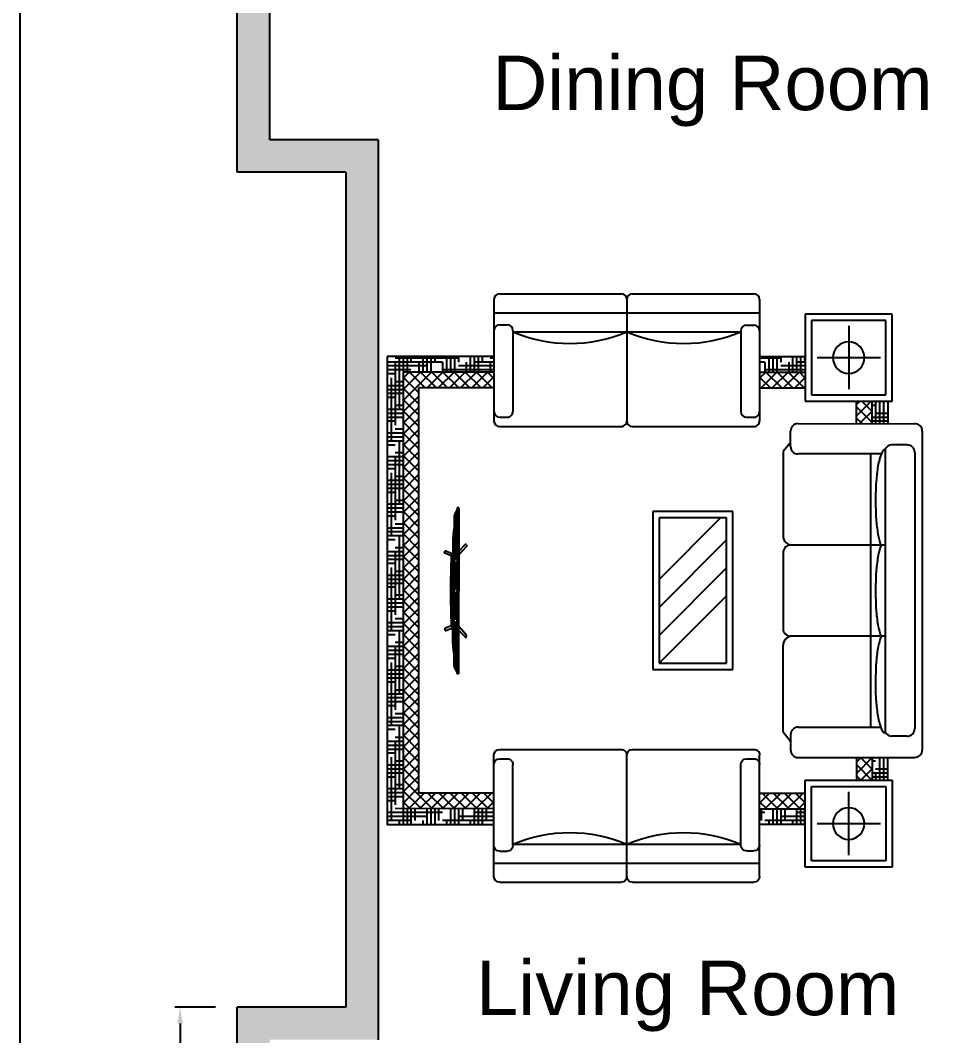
# Model space of a CAD drawing. Header units: millimetres. Extents: x 15734 to 38872, y 8066 to 23066.
# Drawn here: x 28872 to 33170, y 13585 to 18267 of the extents above; entities that cross this region are included whole.
import ezdxf

# ---------------------------------------------------------------- set-up
doc = ezdxf.new("R2010")
doc.units = ezdxf.units.MM
doc.header["$MEASUREMENT"] = 0
doc.layers.get('0').update_dxf_attribs({"color": 4})
doc.layers.add('Flower. Ref. TV.', color=4, linetype='Continuous')
doc.layers.add('Wall', color=10, linetype='Continuous')
doc.styles.add('ROMANS', font='romans.shx', dxfattribs={"width": 0.8})
doc.styles.get("Standard").update_dxf_attribs({"font": 'arial.ttf'})
doc.dimstyles.get("Standard").update_dxf_attribs({"dimtxt": 100, "dimasz": 75, "dimexe": 25, "dimexo": 0, "dimgap": 0.09, "dimtad": 0, "dimtoh": 1, "dimdec": 1, "dimzin": 0, "dimdsep": 46, "dimtxsty": 'ROMANS', "dimcen": 0.09, "dimclrd": 7, "dimclre": 7, "dimclrt": 7, "dimadec": 0, "dimazin": 0, "dimtfac": 1, "dimtdec": 1, "dimtofl": 0, "dimtmove": 0, "dimatfit": 3, "dimfxl": 1, "dimtfillclr": 7, "dimtolj": 1, "dimtzin": 0, "dimarcsym": 0})

# ---------------------------------------------------------------- blocks, each defined once
blk = doc.blocks.new('Tv06_top_cad-block.com')
at = {"color": 0}
for points in [[(-161.1, -3.4), (-173.3, 26.2, 0.359324), (-175.3, 27.3, 0.097501), (-182.8, 24.2, 0.350578), (-183.5, 22.1), (-171.1, -10.4)], [(161.1, -3.4), (173.3, 26.2, -0.359324), (175.3, 27.3, -0.097501), (182.8, 24.2, -0.350578), (183.5, 22.1), (171.1, -10.4)], [(-381.9, -38.8, -0.13121), (-383.2, -32.7, -0.169032), (-383, -32.3), (-381.8, -31.1, -0.205713), (-381.3, -30.9), (-378.5, -30.9, 0.118206), (-376.2, -30.4), (-351.4, -18.4, -0.105648), (-345.8, -17), (0, -17)], [(-339.3, -21.2), (-339.3, -21.2, 0.099639), (-344.3, -22.2), (-349.2, -24.6, 0.215889), (-350.7, -26.3, 0.476075), (-349.4, -28, 0.244765)], [(-295.5, -17), (-282, -15, -0.02037), (-255.8, -12, -0.012056), (-227.2, -10.7), (-169.3, -10.7)], [(-182.5, -38.8), (-214.4, -69.1, 0.250582), (-215, -71, 0.266718), (-214.3, -71.9, 0.084688)], [(-214.3, -71.9), (-207.3, -73.1, 0.211205), (-203.3, -72.1), (-165.2, -38.8)], [(-181.8, -17), (-178.5, -14, -0.213415), (-177.3, -13.6), (0, -13.6)], [(-172.1, -13.6, -0.072098), (-159.2, -3, -0.121861), (-158.4, -2.8)], [(-170.1, -10.6, -0.053076), (-160.2, -2.9), (-158.4, -2.8)], [(-147.6, -13.6), (-147.6, -7.5, -0.414214), (-147.4, -7.3), (-146.5, -7.3, -0.414214), (-146.3, -7.5), (-146.3, -13.6)], [(-146.8, -28, 0.414214), (-145, -26.2), (-145, -23, 0.414214), (-146.8, -21.2)], [(-143.9, -13.6), (-143.9, -7.5, -0.414214), (-143.7, -7.3), (-142.7, -7.3, -0.414214), (-142.6, -7.5), (-142.6, -13.6)], [(-140.2, -13.6), (-140.2, -7.5, -0.414214), (-140, -7.3), (-139, -7.3, -0.414214), (-138.8, -7.5), (-138.8, -13.6)], [(-136.4, -13.6), (-136.4, -7.5, -0.414214), (-136.3, -7.3), (-135.3, -7.3, -0.414214), (-135.1, -7.5), (-135.1, -13.6)], [(-132.7, -13.6), (-132.7, -7.5, -0.414214), (-132.5, -7.3), (-131.6, -7.3, -0.414214), (-131.4, -7.5), (-131.4, -13.6)], [(-128.8, -28, -0.414214), (-130.6, -26.2), (-130.6, -23, -0.414214), (-128.8, -21.2)], [(-129, -13.6), (-129, -7.5, -0.414214), (-128.8, -7.3), (-127.9, -7.3, -0.414214), (-127.7, -7.5), (-127.7, -13.6)], [(-125.3, -13.6), (-125.3, -7.5, -0.414214), (-125.1, -7.3), (-124.1, -7.3, -0.414214), (-124, -7.5), (-124, -13.6)], [(-121.6, -13.6), (-121.6, -7.5, -0.414214), (-121.4, -7.3), (-120.4, -7.3, -0.414214), (-120.2, -7.5), (-120.2, -13.6)], [(-117.8, -13.6), (-117.8, -7.5, -0.414214), (-117.7, -7.3), (-116.7, -7.3, -0.414214), (-116.5, -7.5), (-116.5, -13.6)], [(-114.1, -13.6), (-114.1, -7.5, -0.414214), (-113.9, -7.3), (-113, -7.3, -0.414214), (-112.8, -7.5), (-112.8, -13.6)], [(-110.4, -13.6), (-110.4, -7.5, -0.414214), (-110.2, -7.3), (-109.3, -7.3, -0.414214), (-109.1, -7.5), (-109.1, -13.6)], [(-106.7, -13.6), (-106.7, -7.5, -0.414214), (-106.5, -7.3), (-105.5, -7.3, -0.414214), (-105.4, -7.5), (-105.4, -13.6)], [(-103, -13.6), (-103, -7.5, -0.414214), (-102.8, -7.3), (-101.8, -7.3, -0.414214), (-101.6, -7.5), (-101.6, -13.6)], [(-99.2, -13.6), (-99.2, -7.5, -0.414214), (-99.1, -7.3), (-98.1, -7.3, -0.414214), (-97.9, -7.5), (-97.9, -13.6)], [(-95.5, -13.6), (-95.5, -7.5, -0.414214), (-95.3, -7.3), (-94.4, -7.3, -0.414214), (-94.2, -7.5), (-94.2, -13.6)], [(-91.8, -13.6), (-91.8, -7.5, -0.414214), (-91.6, -7.3), (-90.7, -7.3, -0.414214), (-90.5, -7.5), (-90.5, -13.6)], [(-88.1, -13.6), (-88.1, -7.5, -0.414214), (-87.9, -7.3), (-86.9, -7.3, -0.414214), (-86.8, -7.5), (-86.8, -13.6)], [(-84.4, -13.6), (-84.4, -7.5, -0.414214), (-84.2, -7.3), (-83.2, -7.3, -0.414214), (-83, -7.5), (-83, -13.6)], [(-80.6, -13.6), (-80.6, -7.5, -0.414214), (-80.5, -7.3), (-79.5, -7.3, -0.414214), (-79.3, -7.5), (-79.3, -13.6)], [(-76.9, -13.6), (-76.9, -7.5, -0.414214), (-76.7, -7.3), (-75.8, -7.3, -0.414214), (-75.6, -7.5), (-75.6, -13.6)], [(-73.2, -13.6), (-73.2, -7.5, -0.414214), (-73, -7.3), (-72.1, -7.3, -0.414214), (-71.9, -7.5), (-71.9, -13.6)], [(-69.5, -13.6), (-69.5, -7.5, -0.414214), (-69.3, -7.3), (-68.3, -7.3, -0.414214), (-68.2, -7.5), (-68.2, -13.6)], [(-65.8, -13.6), (-65.8, -7.5, -0.414214), (-65.6, -7.3), (-64.6, -7.3, -0.414214), (-64.4, -7.5), (-64.4, -13.6)], [(-62, -13.6), (-62, -7.5, -0.414214), (-61.9, -7.3), (-60.9, -7.3, -0.414214), (-60.7, -7.5), (-60.7, -13.6)], [(-58.3, -13.6), (-58.3, -7.5, -0.414214), (-58.1, -7.3), (-57.2, -7.3, -0.414214), (-57, -7.5), (-57, -13.6)], [(-54.6, -13.6), (-54.6, -7.5, -0.414214), (-54.4, -7.3), (-53.5, -7.3, -0.414214), (-53.3, -7.5), (-53.3, -13.6)], [(-50.9, -13.6), (-50.9, -7.5, -0.414214), (-50.7, -7.3), (-49.7, -7.3, -0.414214), (-49.6, -7.5), (-49.6, -13.6)], [(-47.2, -13.6), (-47.2, -7.5, -0.414214), (-47, -7.3), (-46, -7.3, -0.414214), (-45.8, -7.5), (-45.8, -13.6)], [(-43.4, -13.6), (-43.4, -7.5, -0.414214), (-43.3, -7.3), (-42.3, -7.3, -0.414214), (-42.1, -7.5), (-42.1, -13.6)], [(-39.7, -13.6), (-39.7, -7.5, -0.414214), (-39.5, -7.3), (-38.6, -7.3, -0.414214), (-38.4, -7.5), (-38.4, -13.6)], [(-36, -13.6), (-36, -7.5, -0.414214), (-35.8, -7.3), (-34.9, -7.3, -0.414214), (-34.7, -7.5), (-34.7, -13.6)], [(-32.3, -13.6), (-32.3, -7.5, -0.414214), (-32.1, -7.3), (-31.1, -7.3, -0.414214), (-31, -7.5), (-31, -13.6)], [(-28.6, -13.6), (-28.6, -7.5, -0.414214), (-28.4, -7.3), (-27.4, -7.3, -0.414214), (-27.2, -7.5), (-27.2, -13.6)], [(-24.8, -13.6), (-24.8, -7.5, -0.414214), (-24.7, -7.3), (-23.7, -7.3, -0.414214), (-23.5, -7.5), (-23.5, -13.6)], [(-21.1, -13.6), (-21.1, -7.5, -0.414214), (-20.9, -7.3), (-20, -7.3, -0.414214), (-19.8, -7.5), (-19.8, -13.6)], [(-17.4, -13.6), (-17.4, -7.5, -0.414214), (-17.2, -7.3), (-16.3, -7.3, -0.414214), (-16.1, -7.5), (-16.1, -13.6)], [(-13.7, -13.6), (-13.7, -7.5, -0.414214), (-13.5, -7.3), (-12.5, -7.3, -0.414214), (-12.4, -7.5), (-12.4, -13.6)], [(-10, -13.6), (-10, -7.5, -0.414214), (-9.8, -7.3), (-8.8, -7.3, -0.414214), (-8.6, -7.5), (-8.6, -13.6)], [(-10, -28, 0.414214), (-8.2, -26.2), (-8.2, -23, 0.414214), (-10, -21.2)], [(-6.2, -13.6), (-6.2, -7.5, -0.414214), (-6.1, -7.3), (-5.1, -7.3, -0.414214), (-4.9, -7.5), (-4.9, -13.6)], [(-2.5, -13.6), (-2.5, -7.5, -0.414214), (-2.3, -7.3), (-1.4, -7.3, -0.414214), (-1.2, -7.5), (-1.2, -13.6)], [(181.8, -17), (178.5, -14, 0.213415), (177.3, -13.6), (0, -13.6)], [(381.9, -38.8, 0.13121), (383.2, -32.7, 0.169032), (383, -32.3), (381.8, -31.1, 0.205713), (381.3, -30.9), (378.5, -30.9, -0.118206), (376.2, -30.4), (351.4, -18.4, 0.105648), (345.8, -17), (0, -17)], [(2.5, -13.6), (2.5, -7.5, 0.414214), (2.3, -7.3), (1.4, -7.3, 0.414214), (1.2, -7.5), (1.2, -13.6)], [(6.2, -13.6), (6.2, -7.5, 0.414214), (6.1, -7.3), (5.1, -7.3, 0.414214), (4.9, -7.5), (4.9, -13.6)], [(10, -28, -0.414214), (8.2, -26.2), (8.2, -23, -0.414214), (10, -21.2)], [(10, -13.6), (10, -7.5, 0.414214), (9.8, -7.3), (8.8, -7.3, 0.414214), (8.6, -7.5), (8.6, -13.6)], [(13.7, -13.6), (13.7, -7.5, 0.414214), (13.5, -7.3), (12.5, -7.3, 0.414214), (12.4, -7.5), (12.4, -13.6)], [(17.4, -13.6), (17.4, -7.5, 0.414214), (17.2, -7.3), (16.3, -7.3, 0.414214), (16.1, -7.5), (16.1, -13.6)], [(21.1, -13.6), (21.1, -7.5, 0.414214), (20.9, -7.3), (20, -7.3, 0.414214), (19.8, -7.5), (19.8, -13.6)], [(24.8, -13.6), (24.8, -7.5, 0.414214), (24.7, -7.3), (23.7, -7.3, 0.414214), (23.5, -7.5), (23.5, -13.6)], [(28.6, -13.6), (28.6, -7.5, 0.414214), (28.4, -7.3), (27.4, -7.3, 0.414214), (27.2, -7.5), (27.2, -13.6)], [(32.3, -13.6), (32.3, -7.5, 0.414214), (32.1, -7.3), (31.1, -7.3, 0.414214), (31, -7.5), (31, -13.6)], [(36, -13.6), (36, -7.5, 0.414214), (35.8, -7.3), (34.9, -7.3, 0.414214), (34.7, -7.5), (34.7, -13.6)], [(39.7, -13.6), (39.7, -7.5, 0.414214), (39.5, -7.3), (38.6, -7.3, 0.414214), (38.4, -7.5), (38.4, -13.6)], [(43.4, -13.6), (43.4, -7.5, 0.414214), (43.3, -7.3), (42.3, -7.3, 0.414214), (42.1, -7.5), (42.1, -13.6)], [(47.2, -13.6), (47.2, -7.5, 0.414214), (47, -7.3), (46, -7.3, 0.414214), (45.8, -7.5), (45.8, -13.6)], [(50.9, -13.6), (50.9, -7.5, 0.414214), (50.7, -7.3), (49.7, -7.3, 0.414214), (49.6, -7.5), (49.6, -13.6)], [(54.6, -13.6), (54.6, -7.5, 0.414214), (54.4, -7.3), (53.5, -7.3, 0.414214), (53.3, -7.5), (53.3, -13.6)], [(58.3, -13.6), (58.3, -7.5, 0.414214), (58.1, -7.3), (57.2, -7.3, 0.414214), (57, -7.5), (57, -13.6)], [(62, -13.6), (62, -7.5, 0.414214), (61.9, -7.3), (60.9, -7.3, 0.414214), (60.7, -7.5), (60.7, -13.6)], [(65.8, -13.6), (65.8, -7.5, 0.414214), (65.6, -7.3), (64.6, -7.3, 0.414214), (64.4, -7.5), (64.4, -13.6)], [(69.5, -13.6), (69.5, -7.5, 0.414214), (69.3, -7.3), (68.3, -7.3, 0.414214), (68.2, -7.5), (68.2, -13.6)], [(73.2, -13.6), (73.2, -7.5, 0.414214), (73, -7.3), (72.1, -7.3, 0.414214), (71.9, -7.5), (71.9, -13.6)], [(76.9, -13.6), (76.9, -7.5, 0.414214), (76.7, -7.3), (75.8, -7.3, 0.414214), (75.6, -7.5), (75.6, -13.6)], [(80.6, -13.6), (80.6, -7.5, 0.414214), (80.5, -7.3), (79.5, -7.3, 0.414214), (79.3, -7.5), (79.3, -13.6)], [(84.4, -13.6), (84.4, -7.5, 0.414214), (84.2, -7.3), (83.2, -7.3, 0.414214), (83, -7.5), (83, -13.6)], [(88.1, -13.6), (88.1, -7.5, 0.414214), (87.9, -7.3), (86.9, -7.3, 0.414214), (86.8, -7.5), (86.8, -13.6)], [(91.8, -13.6), (91.8, -7.5, 0.414214), (91.6, -7.3), (90.7, -7.3, 0.414214), (90.5, -7.5), (90.5, -13.6)], [(95.5, -13.6), (95.5, -7.5, 0.414214), (95.3, -7.3), (94.4, -7.3, 0.414214), (94.2, -7.5), (94.2, -13.6)], [(99.2, -13.6), (99.2, -7.5, 0.414214), (99.1, -7.3), (98.1, -7.3, 0.414214), (97.9, -7.5), (97.9, -13.6)], [(103, -13.6), (103, -7.5, 0.414214), (102.8, -7.3), (101.8, -7.3, 0.414214), (101.6, -7.5), (101.6, -13.6)], [(106.7, -13.6), (106.7, -7.5, 0.414214), (106.5, -7.3), (105.5, -7.3, 0.414214), (105.4, -7.5), (105.4, -13.6)], [(110.4, -13.6), (110.4, -7.5, 0.414214), (110.2, -7.3), (109.3, -7.3, 0.414214), (109.1, -7.5), (109.1, -13.6)], [(114.1, -13.6), (114.1, -7.5, 0.414214), (113.9, -7.3), (113, -7.3, 0.414214), (112.8, -7.5), (112.8, -13.6)], [(117.8, -13.6), (117.8, -7.5, 0.414214), (117.7, -7.3), (116.7, -7.3, 0.414214), (116.5, -7.5), (116.5, -13.6)], [(121.6, -13.6), (121.6, -7.5, 0.414214), (121.4, -7.3), (120.4, -7.3, 0.414214), (120.2, -7.5), (120.2, -13.6)], [(125.3, -13.6), (125.3, -7.5, 0.414214), (125.1, -7.3), (124.1, -7.3, 0.414214), (124, -7.5), (124, -13.6)], [(129, -13.6), (129, -7.5, 0.414214), (128.8, -7.3), (127.9, -7.3, 0.414214), (127.7, -7.5), (127.7, -13.6)], [(128.8, -28, 0.414214), (130.6, -26.2), (130.6, -23, 0.414214), (128.8, -21.2)], [(132.7, -13.6), (132.7, -7.5, 0.414214), (132.5, -7.3), (131.6, -7.3, 0.414214), (131.4, -7.5), (131.4, -13.6)], [(136.4, -13.6), (136.4, -7.5, 0.414214), (136.3, -7.3), (135.3, -7.3, 0.414214), (135.1, -7.5), (135.1, -13.6)], [(140.2, -13.6), (140.2, -7.5, 0.414214), (140, -7.3), (139, -7.3, 0.414214), (138.8, -7.5), (138.8, -13.6)], [(143.9, -13.6), (143.9, -7.5, 0.414214), (143.7, -7.3), (142.7, -7.3, 0.414214), (142.6, -7.5), (142.6, -13.6)], [(146.8, -28, -0.414214), (145, -26.2), (145, -23, -0.414214), (146.8, -21.2)], [(147.6, -13.6), (147.6, -7.5, 0.414214), (147.4, -7.3), (146.5, -7.3, 0.414214), (146.3, -7.5), (146.3, -13.6)], [(172.1, -13.6, 0.072098), (159.2, -3, 0.121861), (158.4, -2.8)], [(170.1, -10.6, 0.053076), (160.2, -2.9), (158.4, -2.8)], [(214.3, -71.9), (207.3, -73.1, -0.211205), (203.3, -72.1), (165.2, -38.8)], [(295.5, -17), (282, -15, 0.02037), (255.8, -12, 0.012056), (227.2, -10.7), (169.3, -10.7)], [(182.5, -38.8), (214.4, -69.1, -0.250582), (215, -71, -0.266718), (214.3, -71.9, -0.084688)], [(339.3, -21.2), (339.3, -21.2, -0.099639), (344.3, -22.2), (349.2, -24.6, -0.215889), (350.7, -26.3, -0.476075), (349.4, -28, -0.244765)]]:
    blk.add_lwpolyline(points, format="xyb", dxfattribs=at)
for points in [[(-381.9, -38.8), (0, -38.8)], [(-378.5, -30.9), (0, -30.9)], [(-349.4, -28), (-146.8, -28)], [(-339.3, -21.2), (-146.8, -21.2)], [(-158.6, -6.5), (0, -6.5)], [(-128.8, -21.2), (-10, -21.2)], [(-128.8, -28), (-10, -28)], [(158.6, -6.5), (0, -6.5)], [(378.5, -30.9), (0, -30.9)], [(381.9, -38.8), (0, -38.8)], [(128.8, -21.2), (10, -21.2)], [(128.8, -28), (10, -28)], [(339.3, -21.2), (146.8, -21.2)], [(349.4, -28), (146.8, -28)]]:
    blk.add_lwpolyline(points, dxfattribs=at)
for centre, radius, start, end in [((0, -4564), 4564, 90, 91.9893), ((0, -4564), 4564, 88.0107, 90), ((-170.5, -10.1), 0.6, 200.9784, 314.0295), ((170.5, -10.1), 0.6, 225.9705, 339.0216)]:
    blk.add_arc(centre, radius, start, end, dxfattribs=at)
blk = doc.blocks.new('*D145')
at = {"layer": 'Defpoints', "color": 0}
for p in [(29608.8, 13716), (29772, 13716), (29772, 11416)]:
    blk.add_point(p, dxfattribs=at)
at = {"layer": 'Wall', "color": 7, "lineweight": -2, "transparency": 16777216}
for p, q in [((29772, 13716), (29583.8, 13716)), ((29608.8, 13641), (29608.8, 12876.5)), ((29608.8, 11491), (29608.8, 12255.4)), ((29772, 11416), (29583.8, 11416))]:
    blk.add_line(p, q, dxfattribs=at)
at = {"layer": 'Wall', "color": 7, "transparency": 16777216}
for points in [[(29596.3, 13641), (29621.3, 13641), (29608.8, 13716)], [(29596.3, 11491), (29621.3, 11491), (29608.8, 11416)]]:
    blk.add_solid(points, dxfattribs=at)
at = {"layer": 'Wall', "color": 7, "transparency": 16777216, "insert": (29608.8, 12566), "char_height": 100, "attachment_point": 5, "rotation": 90, "style": 'ROMANS'}
blk.add_mtext('\\A1;2300.0mm', dxfattribs=at)

msp = doc.modelspace()

# ---------------------------------------------------------------- hatches: boundary and pattern name
at = {"layer": 'Wall'}
h = msp.add_hatch(color=3, dxfattribs=at)
h.dxf.hatch_style = 1
h.paths.add_polyline_path([(31072, 22065.96), (29872, 22065.96), (29872, 20915.96), (30022, 20915.96), (30022, 21915.96), (31072, 21915.96)])
h.paths.add_polyline_path([(34122, 22065.96), (32672, 22065.96), (32672, 21915.96), (33722, 21915.96), (33722, 19815.96), (33872, 19815.96), (33872, 21915.96), (34122, 21915.96)])
h.paths.add_polyline_path([(35922, 22065.96), (35122, 22065.96), (35122, 21915.96), (35922, 21915.96)], flags=17)
h.paths.add_polyline_path([(37872, 22065.96), (36922, 22065.96), (36922, 21915.96), (37722, 21915.96), (37722, 18565.96), (33872, 18565.96), (33872, 18815.96), (33722, 18815.96), (33722, 16665.96), (34122, 16665.96), (34122, 16815.96), (33872, 16815.96), (33872, 18415.96), (37722, 18415.96), (37722, 17715.96), (37222, 17715.96), (37222, 17440.96), (37372, 17440.96), (37372, 17565.96), (37872, 17565.96)])
h.paths.add_polyline_path([(30522, 17715.96), (30022, 17715.96), (30022, 18715.96), (29872, 18715.96), (29872, 17565.96), (30372, 17565.96), (30372, 13715.96), (29872, 13715.96), (29872, 13065.96), (30022, 13065.96), (30022, 13565.96), (30522, 13565.96)])
h.paths.add_polyline_path([(37372, 16940.96), (37222, 16940.96), (37222, 16815.96), (35122, 16815.96), (35122, 16665.96), (37222, 16665.96), (37222, 16515.96), (37222, 13715.96), (35122, 13715.96), (35122, 13565.96), (37722, 13565.96), (37722, 9215.96), (36722, 9215.96), (36722, 9065.96), (37872, 9065.96), (37872, 13715.96), (37372, 13715.96)])
h.paths.add_polyline_path([(30872, 11565.96), (30022, 11565.96), (30022, 12065.96), (29872, 12065.96), (29872, 11415.96), (30022, 11415.96), (30872, 11415.96)])
h.paths.add_polyline_path([(33872, 13565.96), (34122, 13565.96), (34122, 13715.96), (33722, 13715.96), (33722, 11565.96), (32872, 11565.96), (32872, 11415.96), (33722, 11415.96), (33722, 9065.96), (34872, 9065.96), (34872, 9215.96), (33872, 9215.96)])

# ---------------------------------------------------------------- linework, layer by layer
at = {"color": 4}
for p, q in [((31081.77, 17005.78), (31641.64, 17005.78)), ((31694.13, 17005.78), (32254, 17005.78)), ((31055.53, 16979.53), (31055.53, 16419.66)), ((31667.89, 16979.53), (31667.89, 16419.66)), ((32280.25, 16979.53), (32280.25, 16419.66)), ((31055.53, 16918.3), (32280.25, 16918.3)), ((32490.44, 16912.01), (32490.44, 16511.06)), ((32891.39, 16912.01), (32490.44, 16912.01)), ((32891.39, 16511.06), (32891.39, 16912.01)), ((31081.77, 16862.82), (31116.76, 16862.82)), ((32219.01, 16860.95), (32254, 16860.95)), ((32519.6, 16882.85), (32519.6, 16540.22)), ((32862.23, 16882.85), (32519.6, 16882.85)), ((32690.91, 16857.34), (32690.91, 16565.74)), ((32862.23, 16540.22), (32862.23, 16882.85)), ((31143.01, 16836.57), (31143.01, 16463.4)), ((31143.01, 16830.82), (32192.77, 16830.82)), ((32192.77, 16834.7), (32192.77, 16463.4)), ((30562.45, 16717.26), (30562.45, 14557.31)), ((31055.53, 16717.26), (30562.45, 16717.26)), ((30618.13, 16717.26), (30618.13, 16472.4)), ((30636.35, 16717.26), (30636.35, 14557.31)), ((30654.58, 16717.26), (30654.58, 16644.36)), ((30672.8, 16717.26), (30672.8, 16691.1)), ((30727.48, 16717.26), (30727.48, 16644.36)), ((30745.7, 16717.26), (30745.7, 16644.36)), ((30763.93, 16717.26), (30763.93, 16644.36)), ((30782.15, 16717.26), (30782.15, 16691.1)), ((30836.83, 16717.26), (30836.83, 16644.36)), ((30855.05, 16717.26), (30855.05, 16644.36)), ((30873.28, 16717.26), (30873.28, 16644.36)), ((30891.5, 16717.26), (30891.5, 16691.1)), ((30946.18, 16717.26), (30946.18, 16644.36)), ((30964.4, 16717.26), (30964.4, 16644.36)), ((30982.63, 16717.26), (30982.63, 16644.36)), ((31000.85, 16717.26), (31000.85, 16691.1)), ((32280.25, 16717.26), (32490.44, 16717.26)), ((32322.9, 16717.26), (32322.9, 16644.36)), ((32341.12, 16717.26), (32341.12, 16644.36)), ((32359.35, 16717.26), (32359.35, 16644.36)), ((32377.57, 16717.26), (32377.57, 16691.1)), ((32432.25, 16717.26), (32432.25, 16644.36)), ((32450.47, 16717.26), (32450.47, 16644.36)), ((32468.7, 16717.26), (32468.7, 16644.36)), ((32486.92, 16717.26), (32486.92, 16691.1)), ((30818.6, 16691.1), (30563.54, 16691.1)), ((30745.7, 16672.88), (30563.54, 16672.88)), ((30891.5, 16709.33), (30599.9, 16709.33)), ((30599.9, 16691.1), (30599.9, 16399.5)), ((30709.25, 16691.1), (30709.25, 16644.36)), ((30818.6, 16691.1), (30818.6, 16644.36)), ((31056.62, 16672.88), (30891.5, 16672.88)), ((30927.95, 16691.1), (30927.95, 16644.36)), ((31056.62, 16691.1), (30964.4, 16691.1)), ((31056.62, 16709.33), (31037.3, 16709.33)), ((31037.3, 16691.1), (31037.3, 16644.36)), ((32377.57, 16709.33), (32280.25, 16709.33)), ((32304.67, 16691.1), (32280.25, 16691.1)), ((32304.67, 16691.1), (32304.67, 16644.36)), ((32490.44, 16672.88), (32377.57, 16672.88)), ((32414.02, 16691.1), (32414.02, 16644.36)), ((32490.44, 16691.1), (32450.47, 16691.1)), ((32545.11, 16711.54), (32836.71, 16711.54)), ((30672.8, 16654.65), (30563.54, 16654.65)), ((30599.9, 16636.43), (30563.54, 16636.43)), ((31055.53, 16644.36), (30635.35, 16644.36)), ((30768.13, 16644.36), (30635.35, 16511.57)), ((30716.58, 16644.36), (30635.35, 16563.12)), ((30665.03, 16644.36), (30635.35, 16614.67)), ((30708.25, 16550.07), (30635.35, 16622.97)), ((30738.41, 16571.46), (30665.51, 16644.36)), ((30789.95, 16571.46), (30717.05, 16644.36)), ((30819.68, 16644.36), (30746.78, 16571.46)), ((30841.5, 16571.46), (30768.6, 16644.36)), ((30871.23, 16644.36), (30798.33, 16571.46)), ((31056.62, 16654.65), (30818.6, 16654.65)), ((30893.05, 16571.46), (30820.15, 16644.36)), ((30922.78, 16644.36), (30849.88, 16571.46)), ((30944.6, 16571.46), (30871.7, 16644.36)), ((30974.32, 16644.36), (30901.42, 16571.46)), ((30996.15, 16571.46), (30923.25, 16644.36)), ((31025.87, 16644.36), (30952.97, 16571.46)), ((31047.69, 16571.46), (30974.79, 16644.36)), ((31055.53, 16622.46), (31004.52, 16571.46)), ((31055.53, 16615.17), (31026.34, 16644.36)), ((32280.25, 16644.36), (32490.44, 16644.36)), ((32308.36, 16644.36), (32280.25, 16616.25)), ((32330.18, 16571.46), (32280.25, 16621.39)), ((32359.9, 16644.36), (32287, 16571.46)), ((32490.44, 16654.65), (32304.67, 16654.65)), ((32381.73, 16571.46), (32308.83, 16644.36)), ((32411.45, 16644.36), (32338.55, 16571.46)), ((32433.28, 16571.46), (32360.38, 16644.36)), ((32463, 16644.36), (32390.1, 16571.46)), ((32484.82, 16571.46), (32411.92, 16644.36)), ((32490.44, 16617.39), (32463.47, 16644.36)), ((30636.44, 16581.75), (30563.54, 16581.75)), ((30581.68, 16618.2), (30581.68, 16326.6)), ((30636.44, 16599.98), (30599.9, 16599.98)), ((32490.44, 16620.25), (32441.65, 16571.46)), ((30636.44, 16563.53), (30563.54, 16563.53)), ((30636.44, 16545.3), (30563.54, 16545.3)), ((30708.25, 16498.52), (30635.35, 16571.42)), ((30708.25, 16532.93), (30635.35, 16460.03)), ((30708.25, 16571.46), (30708.25, 14703.11)), ((31055.53, 16571.46), (30708.25, 16571.46)), ((32280.25, 16571.46), (32490.44, 16571.46)), ((32519.6, 16540.22), (32862.23, 16540.22)), ((30599.9, 16527.08), (30563.54, 16527.08)), ((30636.44, 16490.63), (30599.9, 16490.63)), ((30708.25, 16446.97), (30635.35, 16519.87)), ((30708.25, 16481.38), (30635.35, 16408.48)), ((32490.44, 16511.06), (32891.39, 16511.06)), ((32726.39, 16406.98), (32726.39, 16511.06)), ((32793.64, 16511.06), (32726.39, 16443.82)), ((32742.09, 16511.06), (32726.39, 16495.36)), ((32799.29, 16411.63), (32726.39, 16484.53)), ((32799.29, 16463.18), (32751.41, 16511.06)), ((32799.29, 16406.98), (32799.29, 16511.06)), ((32814.97, 16490.63), (32799.29, 16490.63)), ((32814.97, 16511.06), (32814.97, 16406.87)), ((32833.2, 16511.06), (32833.2, 16406.87)), ((32851.42, 16511.06), (32851.42, 16406.87)), ((32872.19, 16406.98), (32872.19, 16511.06)), ((30636.44, 16472.4), (30563.54, 16472.4)), ((30636.44, 16454.18), (30563.54, 16454.18)), ((30636.44, 16435.95), (30563.54, 16435.95)), ((30708.25, 16395.42), (30635.35, 16468.32)), ((31081.77, 16437.16), (31116.76, 16437.16)), ((32219.01, 16437.16), (32254, 16437.16)), ((32799.29, 16465.17), (32741.1, 16406.98)), ((32872.19, 16435.95), (32799.29, 16435.95)), ((32872.19, 16454.18), (32814.97, 16454.18)), ((30599.9, 16417.73), (30563.54, 16417.73)), ((30708.25, 16429.83), (30635.35, 16356.93)), ((30708.25, 16343.88), (30635.35, 16416.78)), ((31081.77, 16393.42), (31641.64, 16393.42)), ((31694.13, 16393.42), (32254, 16393.42)), ((32457.69, 16407.08), (32995.09, 16406.87)), ((32752.4, 16406.98), (32726.39, 16432.99)), ((32799.29, 16413.62), (32792.65, 16406.98)), ((32872.19, 16417.73), (32799.29, 16417.73)), ((30636.44, 16363.05), (30563.54, 16363.05)), ((30636.44, 16344.83), (30563.54, 16344.83)), ((30636.44, 16381.28), (30599.9, 16381.28)), ((30708.25, 16378.28), (30635.35, 16305.38)), ((30708.25, 16292.33), (30635.35, 16365.23)), ((32422.66, 16302.12), (32422.69, 16372.1)), ((33030.07, 16371.86), (33030.07, 14902.71)), ((30636.44, 16326.6), (30563.54, 16326.6)), ((30599.9, 16308.38), (30563.54, 16308.38)), ((30618.13, 16326.6), (30618.13, 16035)), ((30708.25, 16326.73), (30635.35, 16253.83)), ((30708.25, 16240.78), (30635.35, 16313.68)), ((32423.23, 16321.18), (32388.47, 16279.1)), ((32960.06, 16308.94), (32890.07, 16308.96)), ((30636.44, 16253.7), (30563.54, 16253.7)), ((30636.44, 16271.93), (30599.9, 16271.93)), ((30599.9, 16253.7), (30599.9, 15962.1)), ((30708.25, 16275.18), (30635.35, 16202.28)), ((30708.25, 16189.23), (30635.35, 16262.13)), ((32388.47, 16279.1), (32388.32, 15889.23)), ((32843.54, 16267.52), (32458.63, 16267.67)), ((32791.96, 16263.62), (32791.46, 15009.7)), ((32842.55, 16266.96), (32840.83, 16266.96)), ((32859.06, 16290.19), (32858.53, 14979.71)), ((32995.04, 16273.93), (32995.04, 15000.64)), ((30636.44, 16235.48), (30563.54, 16235.48)), ((30636.44, 16217.25), (30563.54, 16217.25)), ((30708.25, 16223.64), (30635.35, 16150.74)), ((30708.25, 16137.68), (30635.35, 16210.58)), ((30599.9, 16199.03), (30563.54, 16199.03)), ((30581.68, 16180.8), (30581.68, 15889.2)), ((30636.44, 16162.58), (30599.9, 16162.58)), ((30708.25, 16172.09), (30635.35, 16099.19)), ((30708.25, 16086.14), (30635.35, 16159.04)), ((30636.44, 16144.35), (30563.54, 16144.35)), ((30636.44, 16126.13), (30563.54, 16126.13)), ((30636.44, 16107.9), (30563.54, 16107.9)), ((30708.25, 16120.54), (30635.35, 16047.64)), ((30708.25, 16034.59), (30635.35, 16107.49)), ((30599.9, 16089.68), (30563.54, 16089.68)), ((30708.25, 16068.99), (30635.35, 15996.09)), ((30636.44, 16035), (30563.54, 16035)), ((30636.44, 16016.78), (30563.54, 16016.78)), ((30636.44, 16053.23), (30599.9, 16053.23)), ((30708.25, 15983.04), (30635.35, 16055.94)), ((30708.25, 16017.44), (30635.35, 15944.54)), ((30636.44, 15998.55), (30563.54, 15998.55)), ((30599.9, 15980.33), (30563.54, 15980.33)), ((30708.25, 15931.49), (30635.35, 16004.39)), ((30708.25, 15965.9), (30635.35, 15893)), ((31787.32, 16001.4), (31787.32, 15273.17)), ((32156.84, 16001.4), (31787.32, 16001.4)), ((31816.48, 15972.24), (31816.48, 15302.33)), ((32127.68, 15972.24), (31816.48, 15972.24)), ((32100.17, 15972.24), (31816.48, 15688.55)), ((32127.68, 15302.33), (32127.68, 15972.24)), ((32156.84, 15273.17), (32156.84, 16001.4)), ((30636.44, 15925.65), (30563.54, 15925.65)), ((30636.44, 15943.88), (30599.9, 15943.88)), ((30708.25, 15879.94), (30635.35, 15952.84)), ((30636.44, 15907.43), (30563.54, 15907.43)), ((30636.44, 15889.2), (30563.54, 15889.2)), ((30618.13, 15889.2), (30618.13, 15597.6)), ((30708.25, 15914.35), (30635.35, 15841.45)), ((30708.25, 15828.4), (30635.35, 15901.3)), ((30599.9, 15870.98), (30563.54, 15870.98)), ((30636.44, 15834.53), (30599.9, 15834.53)), ((30708.25, 15862.8), (30635.35, 15789.9)), ((30708.25, 15776.85), (30635.35, 15849.75)), ((32127.68, 15870.88), (31816.48, 15559.68)), ((32858.88, 15847.05), (32423.29, 15847.22)), ((30636.44, 15816.3), (30563.54, 15816.3)), ((30636.44, 15798.08), (30563.54, 15798.08)), ((30636.44, 15779.85), (30563.54, 15779.85)), ((30599.9, 15816.3), (30599.9, 15524.7)), ((30708.25, 15811.25), (30635.35, 15738.35)), ((30708.25, 15725.3), (30635.35, 15798.2)), ((32388.29, 15812.25), (32388.15, 15462.33)), ((30599.9, 15761.63), (30563.54, 15761.63)), ((30581.68, 15743.4), (30581.68, 15451.8)), ((30708.25, 15759.7), (30635.35, 15686.8)), ((30708.25, 15673.75), (30635.35, 15746.65)), ((32127.68, 15742.01), (31816.48, 15430.8)), ((30636.44, 15706.95), (30563.54, 15706.95)), ((30636.44, 15688.73), (30563.54, 15688.73)), ((30636.44, 15725.18), (30599.9, 15725.18)), ((30708.25, 15708.16), (30635.35, 15635.26)), ((30708.25, 15622.2), (30635.35, 15695.1)), ((30636.44, 15670.5), (30563.54, 15670.5)), ((30599.9, 15652.28), (30563.54, 15652.28)), ((30708.25, 15656.61), (30635.35, 15583.71)), ((30708.25, 15570.66), (30635.35, 15643.56)), ((30636.44, 15597.6), (30563.54, 15597.6)), ((30636.44, 15615.83), (30599.9, 15615.83)), ((30708.25, 15605.06), (30635.35, 15532.16)), ((30708.25, 15519.11), (30635.35, 15592.01)), ((32127.68, 15613.14), (31816.88, 15302.33)), ((30636.44, 15579.38), (30563.54, 15579.38)), ((30636.44, 15561.15), (30563.54, 15561.15)), ((30708.25, 15553.51), (30635.35, 15480.61)), ((30599.9, 15542.93), (30563.54, 15542.93)), ((30636.44, 15506.48), (30599.9, 15506.48)), ((30708.25, 15467.56), (30635.35, 15540.46)), ((30708.25, 15501.96), (30635.35, 15429.06)), ((30636.44, 15488.25), (30563.54, 15488.25)), ((30636.44, 15470.03), (30563.54, 15470.03)), ((30636.44, 15451.8), (30563.54, 15451.8)), ((30618.13, 15451.8), (30618.13, 15160.2)), ((30708.25, 15416.01), (30635.35, 15488.91)), ((30599.9, 15433.58), (30563.54, 15433.58)), ((30708.25, 15450.42), (30635.35, 15377.52)), ((30708.25, 15364.46), (30635.35, 15437.36)), ((32858.71, 15427.15), (32423.13, 15427.32)), ((30636.44, 15378.9), (30563.54, 15378.9)), ((30636.44, 15360.68), (30563.54, 15360.68)), ((30636.44, 15397.13), (30599.9, 15397.13)), ((30599.9, 15378.9), (30599.9, 15087.3)), ((30708.25, 15398.87), (30635.35, 15325.97)), ((30708.25, 15312.91), (30635.35, 15385.81)), ((32387.96, 14984.25), (32388.12, 15385.34)), ((30636.44, 15342.45), (30563.54, 15342.45)), ((30599.9, 15324.23), (30563.54, 15324.23)), ((30708.25, 15347.32), (30635.35, 15274.42)), ((30708.25, 15261.37), (30635.35, 15334.27)), ((30636.44, 15269.55), (30563.54, 15269.55)), ((30581.68, 15306), (30581.68, 15014.4)), ((30636.44, 15287.78), (30599.9, 15287.78)), ((30708.25, 15295.77), (30635.35, 15222.87)), ((30708.25, 15209.82), (30635.35, 15282.72)), ((31787.32, 15273.17), (32156.84, 15273.17)), ((31816.48, 15302.33), (32127.68, 15302.33)), ((30636.44, 15251.33), (30563.54, 15251.33)), ((30636.44, 15233.1), (30563.54, 15233.1)), ((30708.25, 15244.22), (30635.35, 15171.32)), ((30708.25, 15158.27), (30635.35, 15231.17)), ((30599.9, 15214.88), (30563.54, 15214.88)), ((30636.44, 15178.43), (30599.9, 15178.43)), ((30708.25, 15192.67), (30635.35, 15119.77)), ((30708.25, 15106.72), (30635.35, 15179.62)), ((30636.44, 15160.2), (30563.54, 15160.2)), ((30636.44, 15141.98), (30563.54, 15141.98)), ((30636.44, 15123.75), (30563.54, 15123.75)), ((30708.25, 15141.13), (30635.35, 15068.23)), ((30708.25, 15055.17), (30635.35, 15128.07)), ((30599.9, 15105.53), (30563.54, 15105.53)), ((30708.25, 15089.58), (30635.35, 15016.68)), ((30708.25, 15003.63), (30635.35, 15076.53)), ((30636.44, 15050.85), (30563.54, 15050.85)), ((30636.44, 15032.63), (30563.54, 15032.63)), ((30636.44, 15069.08), (30599.9, 15069.08)), ((30708.25, 15038.03), (30635.35, 14965.13)), ((30636.44, 15014.4), (30563.54, 15014.4)), ((30599.9, 14996.18), (30563.54, 14996.18)), ((30618.13, 15014.4), (30618.13, 14722.8)), ((30708.25, 14952.08), (30635.35, 15024.98)), ((30708.25, 14986.48), (30635.35, 14913.58)), ((32422.68, 14942.14), (32387.96, 14984.25)), ((32457.64, 15007.46), (32838.54, 15007.61)), ((32842.55, 15007.61), (32840.83, 15007.61)), ((30636.44, 14941.5), (30563.54, 14941.5)), ((30636.44, 14959.73), (30599.9, 14959.73)), ((30599.9, 14941.5), (30599.9, 14649.9)), ((30708.25, 14900.53), (30635.35, 14973.43)), ((32422.66, 14972.45), (32422.69, 14902.47)), ((32960.06, 14965.64), (32890.07, 14965.61)), ((30636.44, 14923.28), (30563.54, 14923.28)), ((30636.44, 14905.05), (30563.54, 14905.05)), ((30708.25, 14934.93), (30635.35, 14862.03)), ((30708.25, 14848.98), (30635.35, 14921.88)), ((31081.77, 14904.96), (31641.64, 14904.96)), ((31694.13, 14904.96), (32254, 14904.96)), ((30599.9, 14886.83), (30563.54, 14886.83)), ((30581.68, 14868.6), (30581.68, 14577)), ((30636.44, 14850.38), (30599.9, 14850.38)), ((30708.25, 14883.39), (30635.35, 14810.49)), ((30708.25, 14797.43), (30635.35, 14870.33)), ((31055.53, 14318.84), (31055.53, 14878.71)), ((31081.77, 14861.22), (31116.76, 14861.22)), ((31667.89, 14318.84), (31667.89, 14878.71)), ((32219.01, 14861.22), (32254, 14861.22)), ((32280.25, 14318.84), (32280.25, 14878.71)), ((32457.69, 14867.49), (32995.09, 14867.7)), ((32726.39, 14867.6), (32726.39, 14763.51)), ((32748.16, 14867.6), (32726.39, 14845.83)), ((32799.29, 14867.18), (32726.39, 14794.28)), ((32799.29, 14813.64), (32745.34, 14867.6)), ((32799.29, 14865.19), (32796.89, 14867.6)), ((32799.29, 14867.6), (32799.29, 14763.51)), ((32814.97, 14850.38), (32799.29, 14850.38)), ((32833.2, 14867.7), (32833.2, 14763.51)), ((32851.42, 14867.7), (32851.42, 14763.51)), ((32869.65, 14867.7), (32869.65, 14763.51)), ((30636.44, 14832.15), (30563.54, 14832.15)), ((30636.44, 14813.93), (30563.54, 14813.93)), ((30636.44, 14795.7), (30563.54, 14795.7)), ((30708.25, 14831.84), (30635.35, 14758.94)), ((30708.25, 14745.89), (30635.35, 14818.79)), ((31143.01, 14461.8), (31143.01, 14834.97)), ((32192.77, 14463.67), (32192.77, 14834.97)), ((32797.88, 14763.51), (32726.39, 14835)), ((32799.29, 14815.63), (32747.17, 14763.51)), ((32872.19, 14795.7), (32799.29, 14795.7)), ((32872.19, 14813.93), (32814.97, 14813.93)), ((32814.97, 14795.7), (32814.97, 14763.51)), ((30599.9, 14777.48), (30563.54, 14777.48)), ((30708.25, 14780.29), (30635.35, 14707.39)), ((30772.37, 14630.21), (30635.35, 14767.24)), ((32490.44, 14763.51), (32891.39, 14763.51)), ((32490.44, 14362.56), (32490.44, 14763.51)), ((32746.33, 14763.51), (32726.39, 14783.45)), ((32799.29, 14764.08), (32798.72, 14763.51)), ((32872.19, 14777.48), (32799.29, 14777.48)), ((32891.39, 14763.51), (32891.39, 14362.56)), ((30636.44, 14722.8), (30563.54, 14722.8)), ((30636.44, 14704.58), (30563.54, 14704.58)), ((30636.44, 14741.03), (30599.9, 14741.03)), ((30708.25, 14728.74), (30635.35, 14655.84)), ((30720.82, 14630.21), (30635.35, 14715.69)), ((30734.17, 14703.11), (30661.27, 14630.21)), ((31055.53, 14703.11), (30708.25, 14703.11)), ((30785.71, 14703.11), (30712.81, 14630.21)), ((30823.92, 14630.21), (30751.02, 14703.11)), ((30837.26, 14703.11), (30764.36, 14630.21)), ((30875.47, 14630.21), (30802.57, 14703.11)), ((30888.81, 14703.11), (30815.91, 14630.21)), ((30927.01, 14630.21), (30854.11, 14703.11)), ((30940.36, 14703.11), (30867.46, 14630.21)), ((30978.56, 14630.21), (30905.66, 14703.11)), ((30991.91, 14703.11), (30919.01, 14630.21)), ((31030.11, 14630.21), (30957.21, 14703.11)), ((31043.46, 14703.11), (30970.56, 14630.21)), ((31055.53, 14656.35), (31008.76, 14703.11)), ((32280.25, 14703.11), (32490.44, 14703.11)), ((32325.94, 14703.11), (32280.25, 14657.42)), ((32364.14, 14630.21), (32291.24, 14703.11)), ((32377.49, 14703.11), (32304.59, 14630.21)), ((32415.69, 14630.21), (32342.79, 14703.11)), ((32429.04, 14703.11), (32356.14, 14630.21)), ((32467.24, 14630.21), (32394.34, 14703.11)), ((32480.58, 14703.11), (32407.68, 14630.21)), ((32490.44, 14658.56), (32445.89, 14703.11)), ((32519.6, 14734.35), (32862.23, 14734.35)), ((32519.6, 14391.72), (32519.6, 14734.35)), ((32690.91, 14417.23), (32690.91, 14708.83)), ((32862.23, 14734.35), (32862.23, 14391.72)), ((30636.44, 14686.35), (30563.54, 14686.35)), ((30599.9, 14668.13), (30563.54, 14668.13)), ((30669.27, 14630.21), (30635.35, 14664.14)), ((31055.53, 14663.64), (31022.1, 14630.21)), ((32312.6, 14630.21), (32280.25, 14662.56)), ((32490.44, 14661.42), (32459.23, 14630.21)), ((30818.6, 14613.45), (30563.54, 14613.45)), ((31055.53, 14630.21), (30599.9, 14631.68)), ((30654.58, 14630.21), (30654.58, 14557.31)), ((30672.8, 14630.21), (30672.8, 14557.31)), ((30691.03, 14630.21), (30691.03, 14577)), ((30745.7, 14630.21), (30745.7, 14557.31)), ((30763.93, 14630.21), (30763.93, 14557.31)), ((30782.15, 14630.21), (30782.15, 14557.31)), ((30800.38, 14630.21), (30800.38, 14577)), ((30855.05, 14630.21), (30855.05, 14557.31)), ((30873.28, 14630.21), (30873.28, 14557.31)), ((30891.5, 14630.21), (30891.5, 14557.31)), ((30909.73, 14630.21), (30909.73, 14577)), ((30964.4, 14630.21), (30964.4, 14557.31)), ((31056.62, 14613.45), (30964.4, 14613.45)), ((30982.63, 14630.21), (30982.63, 14557.31)), ((31000.85, 14630.21), (31000.85, 14557.31)), ((31019.08, 14630.21), (31019.08, 14577)), ((32280.25, 14630.21), (32490.44, 14630.21)), ((32304.67, 14613.45), (32280.25, 14613.45)), ((32286.45, 14630.21), (32286.45, 14577)), ((32341.12, 14630.21), (32341.12, 14557.31)), ((32359.35, 14630.21), (32359.35, 14557.31)), ((32377.57, 14630.21), (32377.57, 14557.31)), ((32395.8, 14630.21), (32395.8, 14577)), ((32450.47, 14630.21), (32450.47, 14557.31)), ((32490.44, 14613.45), (32450.47, 14613.45)), ((32468.7, 14630.21), (32468.7, 14557.31)), ((32486.92, 14630.21), (32486.92, 14557.31)), ((30745.7, 14595.23), (30563.54, 14595.23)), ((30672.8, 14577), (30563.54, 14577)), ((30618.13, 14577), (30618.13, 14557.31)), ((30727.48, 14577), (30727.48, 14557.31)), ((31056.62, 14577), (30818.6, 14577)), ((30836.83, 14577), (30836.83, 14557.31)), ((31056.62, 14595.23), (30891.5, 14595.23)), ((30946.18, 14577), (30946.18, 14557.31)), ((32490.44, 14577), (32304.67, 14577)), ((32322.9, 14577), (32322.9, 14557.31)), ((32490.44, 14595.23), (32377.57, 14595.23)), ((32432.25, 14577), (32432.25, 14557.31)), ((32545.11, 14563.03), (32836.71, 14563.03)), ((31055.53, 14557.31), (30562.45, 14557.31)), ((32490.44, 14558.78), (32280.25, 14558.78)), ((31081.77, 14435.56), (31116.76, 14435.56)), ((31143.01, 14467.56), (32192.77, 14467.56)), ((32219.01, 14437.43), (32254, 14437.43)), ((31055.53, 14380.08), (32280.25, 14380.08)), ((32862.23, 14391.72), (32519.6, 14391.72)), ((32891.39, 14362.56), (32490.44, 14362.56)), ((31081.77, 14292.6), (31641.64, 14292.6)), ((31694.13, 14292.6), (32254, 14292.6))]:
    msp.add_line(p, q, dxfattribs=at)
for centre, radius, start, end in [((32457.68, 16372.09), 34.99, 89.97718, 179.97718), ((32995.08, 16371.88), 34.99, 359.97718, 89.97718), ((32457.65, 16302.11), 34.99, 179.97718, 269.97718), ((32890.06, 16273.97), 34.99, 89.97718, 158.38596), ((32960.04, 16273.94), 34.99, 359.97718, 89.97718), ((33089.7, 16170.05), 267.07, 155.84083, 169.46261), ((32857.62, 16274.15), 12.71, 90.40229, 155.84083), ((33461.81, 16100.83), 645.56, 169.46261, 175.58099), ((34064.31, 16054.27), 1249.86, 175.58099, 184.37335), ((33461.77, 16008.19), 645.56, 184.37337, 190.49175), ((32430.31, 15889.21), 41.99, 179.97718, 269.97718), ((33089.61, 15939.27), 267.07, 190.49175, 201.01048), ((32423.28, 15812.23), 34.99, 89.97718, 179.97718), ((33089.53, 15751.34), 267.07, 158.94387, 169.46261), ((33461.65, 15682.12), 645.56, 169.46261, 175.58099), ((34064.14, 15635.56), 1249.86, 175.58099, 184.37335), ((33461.61, 15589.48), 645.56, 184.37337, 190.49175), ((32423.14, 15462.31), 34.99, 179.97718, 269.97718), ((33089.44, 15520.56), 267.07, 190.49175, 201.01048), ((32430.11, 15385.33), 41.99, 89.97718, 179.97718), ((33089.37, 15330.35), 267.07, 158.94387, 169.46261), ((33461.48, 15261.14), 645.56, 169.46261, 175.58099), ((34063.97, 15214.58), 1249.86, 175.58099, 184.37335), ((33461.44, 15168.5), 645.56, 184.37337, 190.49175), ((33089.28, 15099.57), 267.07, 190.49175, 204.11352), ((32457.65, 14972.47), 34.99, 90.02282, 180.02282), ((32857.11, 14995.66), 12.71, 204.11352, 269.72511), ((32890.06, 15000.6), 34.99, 201.61404, 270.02282), ((32960.04, 15000.63), 34.99, 270.02282, 0.02282), ((32457.68, 14902.48), 34.99, 180.02282, 270.02282), ((32995.08, 14902.7), 34.99, 270.02282, 0.02282)]:
    msp.add_arc(centre, radius, start, end, dxfattribs=at)
for centre, major_axis, ratio, start_param, end_param in [((31081.77, 16979.53), (18.56, 18.56), 1, 0.7853982, 2.3561945), ((31641.64, 16979.53), (18.56, -18.56), 1, 0.7853982, 2.3561945), ((31694.13, 16979.53), (18.56, 18.56), 1, 0.7853982, 2.3561945), ((32254, 16979.53), (18.56, -18.56), 1, 0.7853982, 2.3561945), ((31081.77, 16836.57), (18.56, 18.56), 1, 0.7853982, 2.3561945), ((31116.76, 16836.57), (18.56, -18.56), 1, 0.7853982, 2.3561945), ((32219.01, 16834.7), (18.56, 18.56), 1, 0.7853982, 2.3561945), ((32254, 16834.7), (18.56, -18.56), 1, 0.7853982, 2.3561945), ((31405.45, 17248.31), (-565.57, 0), 0.8333333, 1.0882581, 2.0533346), ((31930.33, 17248.31), (-565.57, 0), 0.8333333, 1.0882581, 2.0533346), ((31081.77, 16463.4), (18.56, -18.56), 1, 3.9269908, 5.4977871), ((31116.76, 16463.4), (18.56, -18.56), 1, 5.4977871, 7.0685835), ((32219.01, 16463.4), (18.56, 18.56), 1, 2.3561945, 3.9269908), ((32254, 16463.4), (18.56, -18.56), 1, 5.4977871, 7.0685835), ((31081.77, 16419.66), (18.56, 18.56), 1, 2.3561945, 3.9269908), ((31641.64, 16419.66), (18.56, -18.56), 1, 5.4977871, 7.0685835), ((31694.13, 16419.66), (18.56, 18.56), 1, 2.3561945, 3.9269908), ((32254, 16419.66), (18.56, -18.56), 1, 5.4977871, 7.0685835)]:
    msp.add_ellipse(centre, major_axis=major_axis, ratio=ratio, start_param=start_param, end_param=end_param, dxfattribs=at)
at = {"color": 4, "extrusion": (0, 0, -1)}
for centre, major_axis, ratio, start_param, end_param in [((32690.91, 16711.54), (51.55, 51.55), 1, 2.3561945, 8.6393798), ((31081.77, 14878.71), (18.56, -18.56), 1, 2.3561945, 3.9269908), ((31641.64, 14878.71), (18.56, 18.56), 1, 5.4977871, 7.0685835), ((31694.13, 14878.71), (18.56, -18.56), 1, 2.3561945, 3.9269908), ((32254, 14878.71), (18.56, 18.56), 1, 5.4977871, 7.0685835), ((31081.77, 14834.97), (18.56, 18.56), 1, 3.9269908, 5.4977871), ((31116.76, 14834.97), (18.56, 18.56), 1, 5.4977871, 7.0685835), ((32219.01, 14834.97), (18.56, -18.56), 1, 2.3561945, 3.9269908), ((32254, 14834.97), (18.56, 18.56), 1, 5.4977871, 7.0685835), ((32690.91, 14563.03), (51.55, 51.55), 1, 2.3561945, 8.6393798), ((31405.45, 14050.07), (-565.57, 0), 0.8333333, 1.0882581, 2.0533346), ((31930.33, 14050.07), (-565.57, 0), 0.8333333, 1.0882581, 2.0533346), ((31081.77, 14461.8), (18.56, -18.56), 1, 0.7853982, 2.3561945), ((31116.76, 14461.8), (18.56, 18.56), 1, 0.7853982, 2.3561945), ((32219.01, 14463.67), (18.56, -18.56), 1, 0.7853982, 2.3561945), ((32254, 14463.67), (18.56, 18.56), 1, 0.7853982, 2.3561945), ((31081.77, 14318.84), (18.56, -18.56), 1, 0.7853982, 2.3561945), ((31641.64, 14318.84), (18.56, 18.56), 1, 0.7853982, 2.3561945), ((31694.13, 14318.84), (18.56, -18.56), 1, 0.7853982, 2.3561945), ((32254, 14318.84), (18.56, 18.56), 1, 0.7853982, 2.3561945)]:
    msp.add_ellipse(centre, major_axis=major_axis, ratio=ratio, start_param=start_param, end_param=end_param, dxfattribs=at)
at = {"layer": 'Wall'}
for p, q in [((28872, 8065.96), (28872, 23065.96)), ((29872, 17565.96), (29872, 18715.96)), ((30022, 17715.96), (30022, 18715.96)), ((30522, 17715.96), (30022, 17715.96)), ((30522, 17715.96), (30522, 13565.96)), ((30372, 17565.96), (29872, 17565.96)), ((30372, 17565.96), (30372, 13715.96)), ((29872, 13065.96), (29872, 13715.96)), ((30372, 13715.96), (29872, 13715.96))]:
    msp.add_line(p, q, dxfattribs=at)

# ---------------------------------------------------------------- block references
at = {"layer": 'Flower. Ref. TV.', "color": 4, "rotation": 90}
msp.add_blockref('Tv06_top_cad-block.com', (30855.42, 15636.37), dxfattribs=at)

# ---------------------------------------------------------------- texts
at = {"color": 1}
for s, p in [('Dining Room', (31047.78, 17852.71)), ('Living Room', (30972.52, 13679.52))]:
    msp.add_text(s, height=251.3937, dxfattribs=at).set_placement(p)

# ---------------------------------------------------------------- dimensions: what is measured, and where the dimension line sits
at = {"layer": 'Wall'}
dim = msp.add_linear_dim(base=(29608.84, 13715.96), p1=(29772, 11415.96), p2=(29772, 13715.96), angle=90, dimstyle='Standard', override={"dimpost": 'mm'}, dxfattribs=at)
dim.commit()
dim.dimension.update_dxf_attribs({"geometry": '*D145', "text_midpoint": (29608.84, 12565.96)})

doc.saveas('drawing.dxf')
